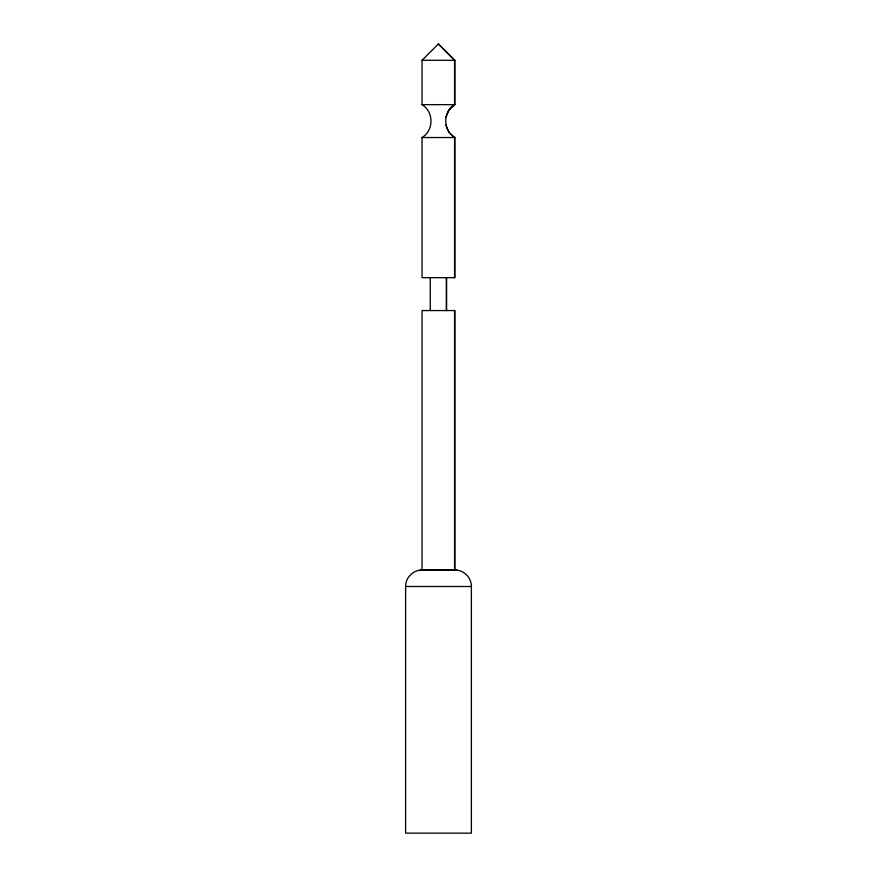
<?xml version="1.0" encoding="UTF-8"?>
<svg xmlns="http://www.w3.org/2000/svg" width="877" height="877" viewBox="0 0 877 877"><rect width="100%" height="100%" fill="white"/><g stroke="black" fill="none" stroke-linecap="round" stroke-linejoin="round"><path stroke-width="1.32" d="M405.612 586.494C405.426 577.702 413.264 569.864 422.056 570.05L454.944 570.05C463.736 569.864 471.574 577.702 471.387 586.494L471.387 833.15L405.612 833.15L405.612 586.494L471.387 586.494M445.889 117.178L449.035 109.987L454.823 104.648L454.823 60.294L438.259 43.85L454.582 60.294L454.582 104.648C442.655 111.85 442.951 130.454 454.823 137.536L454.823 277.669L422.056 277.669L422.056 137.536C433.951 130.399 433.951 111.796 422.056 104.648L422.056 60.294L438.5 43.85M422.056 60.294L454.823 60.294M422.056 104.648L454.823 104.648M422.056 137.536L454.823 137.536M419.908 570.193L457.092 570.193M445.779 125.016L448.881 132.197L454.582 137.536L454.582 277.669M454.823 570.05L454.823 310.557L422.056 310.557L422.056 570.05M454.582 310.557L454.582 570.05M446.536 277.669L446.536 310.557M446.415 277.669L446.415 310.557M430.278 277.669L430.278 310.557"/></g></svg>
